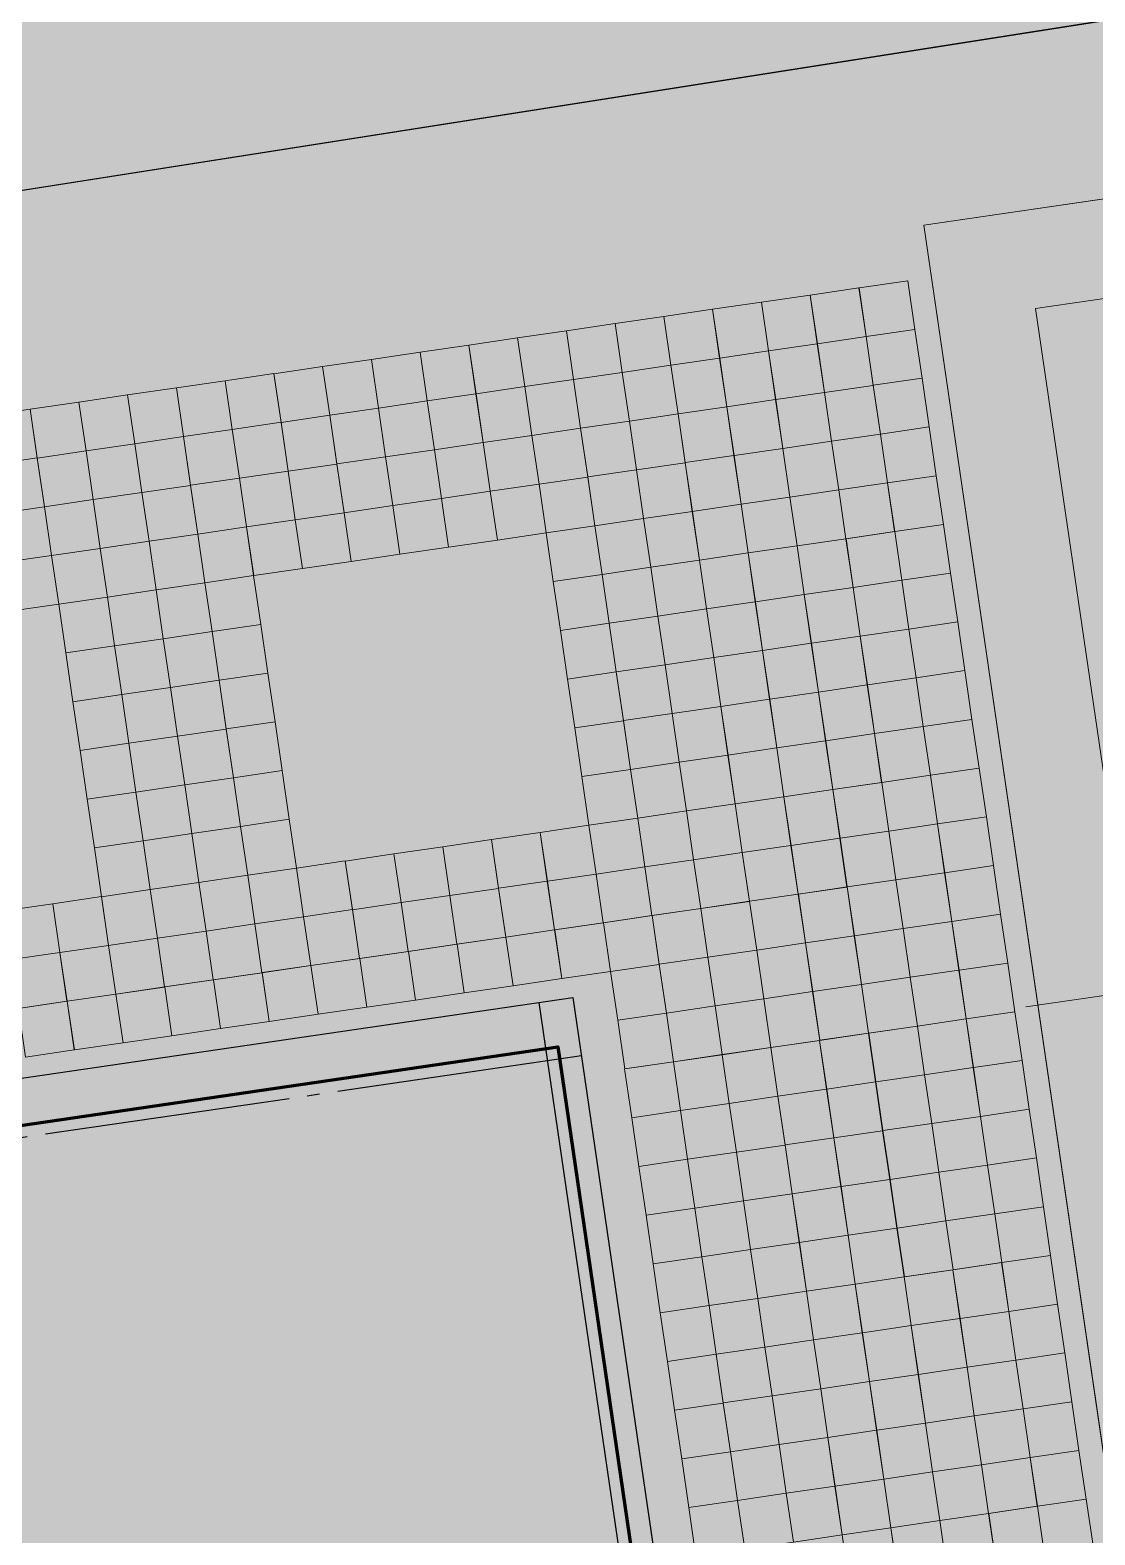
# Model space of a CAD drawing. Header units: metres. Extents: x 2 to 659295185, y -28 to 1124222152.
# Drawn here: x 658578.41 to 658600.03, y 1124584.36 to 1124614.91 of the extents above; entities that cross this region are included whole.
import ezdxf

# ---------------------------------------------------------------- set-up
doc = ezdxf.new("R2010")
doc.units = ezdxf.units.M
doc.header["$MEASUREMENT"] = 0
doc.linetypes.add('CENTER2', pattern=[1.125, 0.75, -0.125, 0.125, -0.125])
doc.linetypes.add('GOST2.303 5', pattern=[24, 20, -1.5, 1, -1.5])
for name, color, linetype, lineweight in [('Canchas', 7, 'CONTINUOUS', 9), ('Cerc', 1, 'FENCELINE2', 15), ('ESCUELA', 7, 'CONTINUOUS', 15), ('ZONIFICACION', 7, 'CONTINUOUS', 30)]:
    doc.layers.add(name, color=color, linetype=linetype, lineweight=lineweight)
doc.layers.add('parcela escuela', color=7, linetype='CONTINUOUS', lineweight=9, true_color=0xfffbf0)
doc.layers.add('texto', color=255, linetype='CONTINUOUS')
doc.linetypes.add('FENCELINE2', pattern='A,0.25,-0.1,[132,ltypeshp.shx,S=0.1,R=0,X=-0.1,Y=0],-0.1,1', length=1.45)

# ---------------------------------------------------------------- blocks, each defined once
blk = doc.blocks.new('Escuela')
at = {"layer": 'ESCUELA', "linetype": 'Continuous', "lineweight": 0}
blk.add_hatch(color=252, dxfattribs=at).paths.add_polyline_path([(259679, 202065), (259679, 211065), (256079, 211065), (256079, 213365), (219579, 213366), (219578, 191506), (230758, 191506), (230759, 194866), (256079, 194865), (256079, 202065)])
at = {"layer": 'ESCUELA', "color": 1, "lineweight": 25}
blk.add_line((219829, 214316), (219828, 189033), dxfattribs=at)
at = {"layer": 'ESCUELA', "color": 5, "lineweight": 30, "ltscale": 100}
blk.add_lwpolyline([(256529, 211515), (256529, 214315), (219129, 214316), (219128, 191506), (230758, 191506), (230759, 193916), (256529, 193915), (256529, 201615), (260129, 201615), (260129, 211515), (256529, 211515)], close=True, dxfattribs=at)
at = {"layer": 'ESCUELA', "color": 7, "lineweight": 70, "ltscale": 0.033333}
blk.add_lwpolyline([(259679, 202065), (259679, 211065), (256079, 211065), (256079, 213365), (219579, 213366), (219578, 191506), (230758, 191506), (230759, 194866), (256079, 194865), (256079, 202065), (259679, 202065)], close=True, dxfattribs=at)
at = {"layer": 'ESCUELA', "color": 1, "linetype": 'GOST2.303 5', "lineweight": 25, "ltscale": 250}
blk.add_lwpolyline([(219129, 213116), (256529, 213115), (259429, 213115), (262533, 213115)], dxfattribs=at)
blk = doc.blocks.new('cancha 3')
at = {"layer": 'Canchas', "ltscale": 100, "true_color": 0x7bd1b5}
h = blk.add_hatch(color=123, dxfattribs=at)
h.paths.add_polyline_path([(656547.463, 1124241.66), (656579.463, 1124241.66), (656579.463, 1124222.66), (656547.463, 1124222.66)])
h.paths.add_polyline_path([(656549.463, 1124239.66), (656577.463, 1124239.66), (656577.463, 1124235.16), (656571.663, 1124233.96), (656571.663, 1124230.36), (656577.463, 1124229.16), (656577.463, 1124224.66), (656549.463, 1124224.66), (656549.463, 1124229.16), (656555.263, 1124230.36), (656555.263, 1124233.96), (656549.463, 1124235.16)], flags=16)
at = {"layer": 'Canchas', "lineweight": 100, "ltscale": 100, "true_color": 0xe79898}
h = blk.add_hatch(color=21, dxfattribs=at)
edge = h.paths.add_edge_path(flags=16)
edge.add_arc((656563.463, 1124232.16), 1.8, 0, 360)
edge = h.paths.add_edge_path()
edge.add_line((656549.463, 1124239.66), (656577.463, 1124239.66))
edge.add_line((656577.463, 1124239.66), (656577.463, 1124238.41))
edge.add_line((656577.463, 1124238.41), (656575.888, 1124238.41))
edge.add_arc((656575.888, 1124232.16), 6.25, 90, 270)
edge.add_line((656575.888, 1124225.91), (656577.463, 1124225.91))
edge.add_line((656577.463, 1124225.91), (656577.463, 1124224.66))
edge.add_line((656577.463, 1124224.66), (656549.463, 1124224.66))
edge.add_line((656549.463, 1124224.66), (656549.463, 1124225.91))
edge.add_line((656549.463, 1124225.91), (656551.038, 1124225.91))
edge.add_arc((656551.038, 1124232.16), 6.25, 270, 450)
edge.add_line((656551.038, 1124238.41), (656549.463, 1124238.41))
edge.add_line((656549.463, 1124238.41), (656549.463, 1124239.66))
at = {"layer": 'Canchas', "linetype": 'CENTER2', "ltscale": 5}
blk.add_line((656563.463, 1124241.985), (656563.463, 1124222.41), dxfattribs=at)
at = {"layer": 'Canchas', "linetype": 'Continuous', "ltscale": 0.15}
for p, q in [((656547.463, 1124222.66), (656547.463, 1124241.66)), ((656579.463, 1124222.66), (656547.463, 1124222.66))]:
    blk.add_line(p, q, dxfattribs=at)
at = {"layer": 'Canchas', "color": 7, "ltscale": 100, "true_color": 0xffffff}
for p, q in [((656547.463, 1124222.66), (656547.463, 1124241.66)), ((656549.463, 1124224.66), (656549.463, 1124239.66)), ((656577.463, 1124224.66), (656549.463, 1124224.66)), ((656579.463, 1124222.66), (656547.463, 1124222.66))]:
    blk.add_line(p, q, dxfattribs=at)
at = {"layer": 'Canchas', "linetype": 'Continuous', "ltscale": 0.25}
for p, q in [((656549.463, 1124224.66), (656549.463, 1124239.66)), ((656577.463, 1124224.66), (656549.463, 1124224.66))]:
    blk.add_line(p, q, dxfattribs=at)
at = {"layer": 'Canchas'}
blk.add_lwpolyline([(656547.463, 1124241.66), (656547.463, 1124222.66), (656579.463, 1124222.66), (656579.463, 1124241.66), (656547.463, 1124241.66)], dxfattribs=at)

msp = doc.modelspace()

# ---------------------------------------------------------------- hatches: boundary and pattern name
at = {"layer": 'parcela escuela', "true_color": 0xffebd6}
msp.add_hatch(color=7, dxfattribs=at).paths.add_polyline_path([(658539.532, 1124605.9565), (658546.1885, 1124560.4282), (658549.3183, 1124552.8171), (658584.7438, 1124557.9966), (658585.9011, 1124550.0807), (658620.5431, 1124555.1456), (658629.213, 1124619.634), (658602.006, 1124615.3783), (658574.7976, 1124611.1123)])
at = {"layer": 'ZONIFICACION', "linetype": 'Continuous', "lineweight": 30, "ltscale": 0.2, "true_color": 0xe0e0a3}
msp.add_hatch(color=41, dxfattribs=at).paths.add_polyline_path([(658581.0643, 1124645.6853), (658581.0643, 1124645.6853), (658595.3278, 1124661.6579), (658627.2322, 1124666.125), (658631.1695, 1124634.1631), (658629.2144, 1124619.6443), (658574.7976, 1124611.1122), (658571.3357, 1124634.7909)])

# ---------------------------------------------------------------- linework, layer by layer
at = {"layer": 'Cerc', "elevation": 433.2399, "flags": 128}
msp.add_lwpolyline([(658581.0643, 1124645.6853), (658581.0643, 1124645.6853), (658595.3278, 1124661.6579), (658627.2322, 1124666.125), (658631.1695, 1124634.1631), (658629.2144, 1124619.6443), (658574.7976, 1124611.1122), (658571.3357, 1124634.7909), (658581.0643, 1124645.6853)], dxfattribs=at)
at = {"layer": 'ESCUELA', "color": 1, "linetype": 'FENCELINE2', "lineweight": 30, "ltscale": 1.8, "elevation": 433.2399}
msp.add_lwpolyline([(658539.532, 1124605.9565), (658546.1885, 1124560.4282), (658549.3183, 1124552.8171), (658584.7438, 1124557.9966), (658585.9011, 1124550.0807), (658620.5431, 1124555.1456), (658629.213, 1124619.634), (658602.006, 1124615.3783), (658574.7976, 1124611.1123), (658539.532, 1124605.9565)], dxfattribs=at)
at = {"layer": 'ESCUELA', "color": 248, "linetype": 'Continuous', "ltscale": 0.4, "elevation": 433.2399, "flags": 128}
for points in [[(658596.2302, 1124609.8204), (658596.3751, 1124608.831), (658595.3856, 1124608.6861), (658595.2408, 1124609.6756)], [(658594.2476, 1124609.5302), (658594.3925, 1124608.5407), (658593.403, 1124608.3959), (658593.2582, 1124609.3853)], [(658595.2389, 1124609.6753), (658595.3838, 1124608.6858), (658594.3943, 1124608.541), (658594.2495, 1124609.5305)], [(658592.2651, 1124609.2399), (658592.4099, 1124608.2505), (658591.4205, 1124608.1056), (658591.2756, 1124609.0951)], [(658593.2564, 1124609.3851), (658593.4012, 1124608.3956), (658592.4118, 1124608.2508), (658592.2669, 1124609.2402)], [(658590.2863, 1124608.9495), (658590.4311, 1124607.9601), (658589.4417, 1124607.8152), (658589.2968, 1124608.8047)], [(658591.2757, 1124609.0944), (658591.4206, 1124608.1049), (658590.4311, 1124607.9601), (658590.2863, 1124608.9495)], [(658588.3075, 1124608.6591), (658588.4523, 1124607.6696), (658587.4629, 1124607.5248), (658587.318, 1124608.5142)], [(658589.2969, 1124608.8039), (658589.4418, 1124607.8145), (658588.4523, 1124607.6696), (658588.3075, 1124608.6591)], [(658595.3838, 1124608.6858), (658595.5286, 1124607.6964), (658594.5392, 1124607.5515), (658594.3943, 1124608.541)], [(658596.3751, 1124608.831), (658596.5199, 1124607.8415), (658595.5305, 1124607.6967), (658595.3856, 1124608.6861)], [(658586.3268, 1124608.3684), (658586.4717, 1124607.3789), (658585.4822, 1124607.2341), (658585.3374, 1124608.2235)], [(658587.3162, 1124608.514), (658587.461, 1124607.5245), (658586.4716, 1124607.3796), (658586.3267, 1124608.3691)], [(658593.4012, 1124608.3956), (658593.5461, 1124607.4062), (658592.5566, 1124607.2613), (658592.4118, 1124608.2508)], [(658594.3925, 1124608.5407), (658594.5373, 1124607.5513), (658593.5479, 1124607.4064), (658593.403, 1124608.3959)], [(658584.348, 1124608.0779), (658584.4929, 1124607.0885), (658583.5034, 1124606.9436), (658583.3586, 1124607.9331)], [(658585.3374, 1124608.2235), (658585.4822, 1124607.2341), (658584.4928, 1124607.0892), (658584.3479, 1124608.0787)], [(658591.4206, 1124608.1049), (658591.5654, 1124607.1155), (658590.576, 1124606.9706), (658590.4311, 1124607.9601)], [(658592.4099, 1124608.2505), (658592.5548, 1124607.261), (658591.5653, 1124607.1162), (658591.4205, 1124608.1056)], [(658582.3669, 1124607.7909), (658582.5117, 1124606.8014), (658581.5223, 1124606.6566), (658581.3774, 1124607.646)], [(658583.3582, 1124607.936), (658583.503, 1124606.9466), (658582.5136, 1124606.8017), (658582.3687, 1124607.7912)], [(658588.4523, 1124607.6696), (658588.5972, 1124606.6802), (658587.6077, 1124606.5353), (658587.4629, 1124607.5248)], [(658589.4418, 1124607.8145), (658589.5866, 1124606.825), (658588.5972, 1124606.6802), (658588.4523, 1124607.6696)], [(658590.4311, 1124607.9601), (658590.576, 1124606.9706), (658589.5865, 1124606.8258), (658589.4417, 1124607.8152)], [(658595.5286, 1124607.6964), (658595.6735, 1124606.7069), (658594.684, 1124606.5621), (658594.5392, 1124607.5515)], [(658596.5199, 1124607.8415), (658596.6648, 1124606.8521), (658595.6753, 1124606.7072), (658595.5305, 1124607.6967)], [(658579.3987, 1124607.3549), (658579.5436, 1124606.3654), (658578.5541, 1124606.2206), (658578.4093, 1124607.21)], [(658580.3881, 1124607.5005), (658580.5329, 1124606.511), (658579.5435, 1124606.3662), (658579.3986, 1124607.3556)], [(658581.3775, 1124607.6453), (658581.5224, 1124606.6559), (658580.5329, 1124606.511), (658580.3881, 1124607.5005)], [(658586.4717, 1124607.3789), (658586.6165, 1124606.3895), (658585.6271, 1124606.2446), (658585.4822, 1124607.2341)], [(658587.461, 1124607.5245), (658587.6059, 1124606.535), (658586.6164, 1124606.3902), (658586.4716, 1124607.3796)], [(658593.5461, 1124607.4062), (658593.6909, 1124606.4167), (658592.7015, 1124606.2719), (658592.5566, 1124607.2613)], [(658594.5373, 1124607.5513), (658594.6822, 1124606.5618), (658593.6927, 1124606.417), (658593.5479, 1124607.4064)], [(658578.4091, 1124607.2115), (658578.5539, 1124606.222), (658577.5645, 1124606.0772), (658577.4196, 1124607.0666)], [(658584.4929, 1124607.0885), (658584.6377, 1124606.099), (658583.6483, 1124605.9542), (658583.5034, 1124606.9436)], [(658585.4822, 1124607.2341), (658585.6271, 1124606.2446), (658584.6376, 1124606.0998), (658584.4928, 1124607.0892)], [(658591.5654, 1124607.1155), (658591.7103, 1124606.126), (658590.7208, 1124605.9811), (658590.576, 1124606.9706)], [(658592.5548, 1124607.261), (658592.6996, 1124606.2716), (658591.7102, 1124606.1267), (658591.5653, 1124607.1162)], [(658582.5117, 1124606.8014), (658582.6566, 1124605.812), (658581.6671, 1124605.6671), (658581.5223, 1124606.6566)], [(658583.503, 1124606.9466), (658583.6479, 1124605.9571), (658582.6584, 1124605.8123), (658582.5136, 1124606.8017)], [(658589.5866, 1124606.825), (658589.7315, 1124605.8356), (658588.742, 1124605.6907), (658588.5972, 1124606.6802)], [(658590.576, 1124606.9706), (658590.7208, 1124605.9811), (658589.7314, 1124605.8363), (658589.5865, 1124606.8258)], [(658596.6648, 1124606.8521), (658596.8096, 1124605.8626), (658595.8202, 1124605.7178), (658595.6753, 1124606.7072)], [(658580.5329, 1124606.511), (658580.6778, 1124605.5216), (658579.6883, 1124605.3767), (658579.5435, 1124606.3662)], [(658581.5224, 1124606.6559), (658581.6672, 1124605.6664), (658580.6778, 1124605.5216), (658580.5329, 1124606.511)], [(658587.6059, 1124606.535), (658587.7507, 1124605.5456), (658586.7613, 1124605.4007), (658586.6164, 1124606.3902)], [(658588.5972, 1124606.6802), (658588.742, 1124605.6907), (658587.7526, 1124605.5459), (658587.6077, 1124606.5353)], [(658594.6822, 1124606.5618), (658594.827, 1124605.5724), (658593.8376, 1124605.4275), (658593.6927, 1124606.417)], [(658595.6735, 1124606.7069), (658595.8183, 1124605.7175), (658594.8289, 1124605.5726), (658594.684, 1124606.5621)], [(658578.5539, 1124606.222), (658578.6988, 1124605.2326), (658577.7093, 1124605.0877), (658577.5645, 1124606.0772)], [(658579.5436, 1124606.3654), (658579.6884, 1124605.376), (658578.699, 1124605.2311), (658578.5541, 1124606.2206)], [(658585.6271, 1124606.2446), (658585.7719, 1124605.2552), (658584.7825, 1124605.1103), (658584.6376, 1124606.0998)], [(658586.6165, 1124606.3895), (658586.7614, 1124605.4), (658585.7719, 1124605.2552), (658585.6271, 1124606.2446)], [(658592.6996, 1124606.2716), (658592.8445, 1124605.2821), (658591.855, 1124605.1373), (658591.7102, 1124606.1267)], [(658593.6909, 1124606.4167), (658593.8358, 1124605.4272), (658592.8463, 1124605.2824), (658592.7015, 1124606.2719)], [(658583.6479, 1124605.9571), (658583.7927, 1124604.9677), (658582.8033, 1124604.8228), (658582.6584, 1124605.8123)], [(658584.6377, 1124606.099), (658584.7826, 1124605.1096), (658583.7931, 1124604.9647), (658583.6483, 1124605.9542)], [(658589.7315, 1124605.8356), (658589.8763, 1124604.8461), (658588.8869, 1124604.7013), (658588.742, 1124605.6907)], [(658590.7208, 1124605.9811), (658590.8657, 1124604.9917), (658589.8762, 1124604.8468), (658589.7314, 1124605.8363)], [(658591.7103, 1124606.126), (658591.8551, 1124605.1365), (658590.8657, 1124604.9917), (658590.7208, 1124605.9811)], [(658596.8096, 1124605.8626), (658596.9545, 1124604.8732), (658595.965, 1124604.7283), (658595.8202, 1124605.7178)], [(658580.6778, 1124605.5216), (658580.8226, 1124604.5321), (658579.8332, 1124604.3872), (658579.6883, 1124605.3767)], [(658581.6672, 1124605.6664), (658581.8121, 1124604.6769), (658580.8226, 1124604.5321), (658580.6778, 1124605.5216)], [(658582.6566, 1124605.812), (658582.8014, 1124604.8225), (658581.812, 1124604.6777), (658581.6671, 1124605.6671)], [(658587.7507, 1124605.5456), (658587.8956, 1124604.5561), (658586.9061, 1124604.4113), (658586.7613, 1124605.4007)], [(658588.742, 1124605.6907), (658588.8869, 1124604.7013), (658587.8974, 1124604.5564), (658587.7526, 1124605.5459)], [(658594.827, 1124605.5724), (658594.9719, 1124604.5829), (658593.9824, 1124604.4381), (658593.8376, 1124605.4275)], [(658595.8183, 1124605.7175), (658595.9632, 1124604.728), (658594.9737, 1124604.5832), (658594.8289, 1124605.5726)], [(658578.6988, 1124605.2326), (658578.8436, 1124604.2431), (658577.8542, 1124604.0983), (658577.7093, 1124605.0877)], [(658579.6884, 1124605.376), (658579.8333, 1124604.3865), (658578.8438, 1124604.2417), (658578.699, 1124605.2311)], [(658585.7719, 1124605.2552), (658585.9168, 1124604.2657), (658584.9273, 1124604.1209), (658584.7825, 1124605.1103)], [(658586.7614, 1124605.4), (658586.9062, 1124604.4106), (658585.9168, 1124604.2657), (658585.7719, 1124605.2552)], [(658592.8445, 1124605.2821), (658592.9893, 1124604.2927), (658591.9999, 1124604.1478), (658591.855, 1124605.1373)], [(658593.8358, 1124605.4272), (658593.9806, 1124604.4378), (658592.9912, 1124604.2929), (658592.8463, 1124605.2824)], [(658583.7927, 1124604.9677), (658583.9376, 1124603.9782), (658582.9481, 1124603.8333), (658582.8033, 1124604.8228)], [(658584.7826, 1124605.1096), (658584.9274, 1124604.1201), (658583.938, 1124603.9753), (658583.7931, 1124604.9647)], [(658590.8657, 1124604.9917), (658591.0105, 1124604.0022), (658590.0211, 1124603.8574), (658589.8762, 1124604.8468)], [(658591.8551, 1124605.1365), (658592, 1124604.1471), (658591.0105, 1124604.0022), (658590.8657, 1124604.9917)], [(658581.8121, 1124604.6769), (658581.9569, 1124603.6875), (658580.9675, 1124603.5426), (658580.8226, 1124604.5321)], [(658582.8014, 1124604.8225), (658582.9463, 1124603.8331), (658581.9568, 1124603.6882), (658581.812, 1124604.6777)], [(658589.8763, 1124604.8461), (658590.0212, 1124603.8567), (658589.0317, 1124603.7118), (658588.8869, 1124604.7013)], [(658595.965, 1124604.7283), (658596.1099, 1124603.7389), (658595.1204, 1124603.594), (658594.9756, 1124604.5835)], [(658596.9545, 1124604.8732), (658597.0993, 1124603.8837), (658596.1099, 1124603.7389), (658595.965, 1124604.7283)], [(658579.8333, 1124604.3865), (658579.9781, 1124603.3971), (658578.9887, 1124603.2522), (658578.8438, 1124604.2417)], [(658580.8226, 1124604.5321), (658580.9675, 1124603.5426), (658579.978, 1124603.3978), (658579.8332, 1124604.3872)], [(658593.9806, 1124604.4378), (658594.1255, 1124603.4483), (658593.136, 1124603.3035), (658592.9912, 1124604.2929)], [(658594.9737, 1124604.5832), (658595.1186, 1124603.5937), (658594.1291, 1124603.4489), (658593.9843, 1124604.4383)], [(658578.8436, 1124604.2431), (658578.9885, 1124603.2537), (658577.999, 1124603.1088), (658577.8542, 1124604.0983)], [(658591.0105, 1124604.0022), (658591.1554, 1124603.0128), (658590.1659, 1124602.8679), (658590.0211, 1124603.8574)], [(658592, 1124604.1471), (658592.1448, 1124603.1576), (658591.1554, 1124603.0128), (658591.0105, 1124604.0022)], [(658592.9893, 1124604.2927), (658593.1342, 1124603.3032), (658592.1447, 1124603.1584), (658591.9999, 1124604.1478)], [(658581.9569, 1124603.6875), (658582.1018, 1124602.698), (658581.1123, 1124602.5532), (658580.9675, 1124603.5426)], [(658582.9463, 1124603.8331), (658583.0911, 1124602.8436), (658582.1017, 1124602.6988), (658581.9568, 1124603.6882)], [(658590.0212, 1124603.8567), (658590.166, 1124602.8672), (658589.1766, 1124602.7224), (658589.0317, 1124603.7118)], [(658596.1099, 1124603.7389), (658596.2547, 1124602.7494), (658595.2653, 1124602.6045), (658595.1204, 1124603.594)], [(658597.0993, 1124603.8837), (658597.2442, 1124602.8942), (658596.2547, 1124602.7494), (658596.1099, 1124603.7389)], [(658579.9781, 1124603.3971), (658580.123, 1124602.4076), (658579.1335, 1124602.2628), (658578.9887, 1124603.2522)], [(658580.9675, 1124603.5426), (658581.1123, 1124602.5532), (658580.1229, 1124602.4083), (658579.978, 1124603.3978)], [(658594.1255, 1124603.4483), (658594.2703, 1124602.4589), (658593.2809, 1124602.314), (658593.136, 1124603.3035)], [(658595.1186, 1124603.5937), (658595.2634, 1124602.6043), (658594.274, 1124602.4594), (658594.1291, 1124603.4489)], [(658592.1448, 1124603.1576), (658592.2897, 1124602.1682), (658591.3002, 1124602.0233), (658591.1554, 1124603.0128)], [(658593.1342, 1124603.3032), (658593.279, 1124602.3138), (658592.2896, 1124602.1689), (658592.1447, 1124603.1584)], [(658583.0911, 1124602.8436), (658583.236, 1124601.8542), (658582.2465, 1124601.7093), (658582.1017, 1124602.6988)], [(658590.166, 1124602.8672), (658590.3109, 1124601.8778), (658589.3214, 1124601.7329), (658589.1766, 1124602.7224)], [(658591.1554, 1124603.0128), (658591.3002, 1124602.0233), (658590.3108, 1124601.8785), (658590.1659, 1124602.8679)], [(658597.2442, 1124602.8942), (658597.389, 1124601.9048), (658596.3996, 1124601.7599), (658596.2547, 1124602.7494)], [(658581.1123, 1124602.5532), (658581.2572, 1124601.5637), (658580.2677, 1124601.4189), (658580.1229, 1124602.4083)], [(658582.1018, 1124602.698), (658582.2466, 1124601.7086), (658581.2572, 1124601.5637), (658581.1123, 1124602.5532)], [(658595.2634, 1124602.6043), (658595.4083, 1124601.6148), (658594.4188, 1124601.47), (658594.274, 1124602.4594)], [(658596.2547, 1124602.7494), (658596.3996, 1124601.7599), (658595.4101, 1124601.6151), (658595.2653, 1124602.6045)], [(658580.123, 1124602.4076), (658580.2678, 1124601.4182), (658579.2784, 1124601.2733), (658579.1335, 1124602.2628)], [(658592.2897, 1124602.1682), (658592.4345, 1124601.1787), (658591.4451, 1124601.0339), (658591.3002, 1124602.0233)], [(658593.279, 1124602.3138), (658593.4239, 1124601.3243), (658592.4344, 1124601.1795), (658592.2896, 1124602.1689)], [(658594.2703, 1124602.4589), (658594.4152, 1124601.4694), (658593.4257, 1124601.3246), (658593.2809, 1124602.314)], [(658583.236, 1124601.8542), (658583.3808, 1124600.8647), (658582.3914, 1124600.7199), (658582.2465, 1124601.7093)], [(658590.3109, 1124601.8778), (658590.4557, 1124600.8883), (658589.4663, 1124600.7434), (658589.3214, 1124601.7329)], [(658591.3002, 1124602.0233), (658591.4451, 1124601.0339), (658590.4556, 1124600.889), (658590.3108, 1124601.8785)], [(658597.389, 1124601.9048), (658597.5339, 1124600.9153), (658596.5444, 1124600.7705), (658596.3996, 1124601.7599)], [(658581.2572, 1124601.5637), (658581.402, 1124600.5743), (658580.4126, 1124600.4294), (658580.2677, 1124601.4189)], [(658582.2466, 1124601.7086), (658582.3915, 1124600.7191), (658581.402, 1124600.5743), (658581.2572, 1124601.5637)], [(658595.4083, 1124601.6148), (658595.5531, 1124600.6254), (658594.5637, 1124600.4805), (658594.4188, 1124601.47)], [(658596.3996, 1124601.7599), (658596.5444, 1124600.7705), (658595.555, 1124600.6256), (658595.4101, 1124601.6151)], [(658580.2678, 1124601.4182), (658580.4127, 1124600.4287), (658579.4232, 1124600.2838), (658579.2784, 1124601.2733)], [(658593.4239, 1124601.3243), (658593.5687, 1124600.3349), (658592.5793, 1124600.19), (658592.4344, 1124601.1795)], [(658594.4152, 1124601.4694), (658594.56, 1124600.48), (658593.5706, 1124600.3351), (658593.4257, 1124601.3246)], [(658591.4451, 1124601.0339), (658591.5899, 1124600.0444), (658590.6005, 1124599.8996), (658590.4556, 1124600.889)], [(658592.4345, 1124601.1787), (658592.5794, 1124600.1893), (658591.5899, 1124600.0444), (658591.4451, 1124601.0339)], [(658582.3915, 1124600.7191), (658582.5363, 1124599.7297), (658581.5469, 1124599.5848), (658581.402, 1124600.5743)], [(658583.3808, 1124600.8647), (658583.5257, 1124599.8753), (658582.5362, 1124599.7304), (658582.3914, 1124600.7199)], [(658590.4557, 1124600.8883), (658590.6006, 1124599.8988), (658589.6111, 1124599.754), (658589.4663, 1124600.7434)], [(658596.5444, 1124600.7705), (658596.6893, 1124599.781), (658595.6998, 1124599.6362), (658595.555, 1124600.6256)], [(658597.5339, 1124600.9153), (658597.6787, 1124599.9259), (658596.6893, 1124599.781), (658596.5444, 1124600.7705)], [(658580.4127, 1124600.4287), (658580.5575, 1124599.4392), (658579.5681, 1124599.2944), (658579.4232, 1124600.2838)], [(658581.402, 1124600.5743), (658581.5469, 1124599.5848), (658580.5574, 1124599.44), (658580.4126, 1124600.4294)], [(658593.5687, 1124600.3349), (658593.7136, 1124599.3454), (658592.7241, 1124599.2006), (658592.5793, 1124600.19)], [(658594.56, 1124600.48), (658594.7049, 1124599.4905), (658593.7154, 1124599.3457), (658593.5706, 1124600.3351)], [(658595.5531, 1124600.6254), (658595.698, 1124599.6359), (658594.7085, 1124599.4911), (658594.5637, 1124600.4805)], [(658591.5899, 1124600.0444), (658591.7348, 1124599.055), (658590.7453, 1124598.9101), (658590.6005, 1124599.8996)], [(658592.5794, 1124600.1893), (658592.7242, 1124599.1998), (658591.7348, 1124599.055), (658591.5899, 1124600.0444)], [(658582.5363, 1124599.7297), (658582.6812, 1124598.7402), (658581.6917, 1124598.5954), (658581.5469, 1124599.5848)], [(658583.5257, 1124599.8753), (658583.6705, 1124598.8858), (658582.6811, 1124598.741), (658582.5362, 1124599.7304)], [(658590.6006, 1124599.8988), (658590.7454, 1124598.9094), (658589.756, 1124598.7645), (658589.6111, 1124599.754)], [(658596.6893, 1124599.781), (658596.8341, 1124598.7916), (658595.8447, 1124598.6467), (658595.6998, 1124599.6362)], [(658597.6806, 1124599.9262), (658597.8254, 1124598.9367), (658596.836, 1124598.7919), (658596.6911, 1124599.7813)], [(658580.5575, 1124599.4392), (658580.7024, 1124598.4498), (658579.7129, 1124598.3049), (658579.5681, 1124599.2944)], [(658581.5469, 1124599.5848), (658581.6917, 1124598.5954), (658580.7023, 1124598.4505), (658580.5574, 1124599.44)], [(658594.7049, 1124599.4905), (658594.8497, 1124598.5011), (658593.8603, 1124598.3562), (658593.7154, 1124599.3457)], [(658595.6998, 1124599.6362), (658595.8447, 1124598.6467), (658594.8552, 1124598.5019), (658594.7104, 1124599.4913)], [(658592.7242, 1124599.1998), (658592.8691, 1124598.2104), (658591.8796, 1124598.0655), (658591.7348, 1124599.055)], [(658593.7136, 1124599.3454), (658593.8584, 1124598.356), (658592.869, 1124598.2111), (658592.7241, 1124599.2006)], [(658583.6705, 1124598.8858), (658583.8154, 1124597.8964), (658582.8259, 1124597.7515), (658582.6811, 1124598.741)], [(658590.7454, 1124598.9094), (658590.8903, 1124597.9199), (658589.9008, 1124597.7751), (658589.756, 1124598.7645)], [(658591.7348, 1124599.055), (658591.8796, 1124598.0655), (658590.8902, 1124597.9207), (658590.7453, 1124598.9101)], [(658597.8254, 1124598.9367), (658597.9703, 1124597.9472), (658596.9808, 1124597.8024), (658596.836, 1124598.7919)], [(658581.6917, 1124598.5954), (658581.8366, 1124597.6059), (658580.8471, 1124597.4611), (658580.7023, 1124598.4505)], [(658582.6812, 1124598.7402), (658582.826, 1124597.7508), (658581.8366, 1124597.6059), (658581.6917, 1124598.5954)], [(658588.7647, 1124598.6194), (658588.9096, 1124597.63), (658587.9201, 1124597.4851), (658587.7753, 1124598.4746)], [(658589.756, 1124598.7645), (658589.9008, 1124597.7751), (658588.9114, 1124597.6302), (658588.7665, 1124598.6197)], [(658594.8497, 1124598.5011), (658594.9946, 1124597.5116), (658594.0051, 1124597.3668), (658593.8603, 1124598.3562)], [(658595.8447, 1124598.6467), (658595.9895, 1124597.6573), (658595.0001, 1124597.5124), (658594.8552, 1124598.5019)], [(658596.8341, 1124598.7916), (658596.979, 1124597.8021), (658595.9895, 1124597.6573), (658595.8447, 1124598.6467)], [(658580.7024, 1124598.4498), (658580.8472, 1124597.4603), (658579.8578, 1124597.3155), (658579.7129, 1124598.3049)], [(658586.7859, 1124598.329), (658586.9308, 1124597.3395), (658585.9413, 1124597.1947), (658585.7965, 1124598.1841)], [(658587.7754, 1124598.4738), (658587.9202, 1124597.4844), (658586.9308, 1124597.3395), (658586.7859, 1124598.329)], [(658592.8691, 1124598.2104), (658593.0139, 1124597.2209), (658592.0245, 1124597.0761), (658591.8796, 1124598.0655)], [(658593.8584, 1124598.356), (658594.0033, 1124597.3665), (658593.0138, 1124597.2217), (658592.869, 1124598.2111)], [(658583.8154, 1124597.8964), (658583.9602, 1124596.9069), (658582.9708, 1124596.7621), (658582.8259, 1124597.7515)], [(658584.8067, 1124598.0415), (658584.9515, 1124597.052), (658583.9621, 1124596.9072), (658583.8172, 1124597.8966)], [(658585.7966, 1124598.1834), (658585.9414, 1124597.1939), (658584.952, 1124597.0491), (658584.8071, 1124598.0385)], [(658590.8903, 1124597.9199), (658591.0351, 1124596.9305), (658590.0457, 1124596.7856), (658589.9008, 1124597.7751)], [(658591.8796, 1124598.0655), (658592.0245, 1124597.0761), (658591.035, 1124596.9312), (658590.8902, 1124597.9207)], [(658597.9703, 1124597.9472), (658598.1151, 1124596.9578), (658597.1257, 1124596.8129), (658596.9808, 1124597.8024)], [(658581.8366, 1124597.6059), (658581.9814, 1124596.6165), (658580.992, 1124596.4716), (658580.8471, 1124597.4611)], [(658582.826, 1124597.7508), (658582.9709, 1124596.7613), (658581.9814, 1124596.6165), (658581.8366, 1124597.6059)], [(658588.9096, 1124597.63), (658589.0544, 1124596.6405), (658588.065, 1124596.4957), (658587.9201, 1124597.4851)], [(658589.9008, 1124597.7751), (658590.0457, 1124596.7856), (658589.0562, 1124596.6408), (658588.9114, 1124597.6302)], [(658595.9895, 1124597.6573), (658596.1344, 1124596.6678), (658595.1449, 1124596.523), (658595.0001, 1124597.5124)], [(658596.979, 1124597.8021), (658597.1238, 1124596.8127), (658596.1344, 1124596.6678), (658595.9895, 1124597.6573)], [(658579.8576, 1124597.317), (658580.0024, 1124596.3275), (658579.013, 1124596.1826), (658578.8681, 1124597.1721)], [(658580.8472, 1124597.4603), (658580.9921, 1124596.4709), (658580.0026, 1124596.326), (658579.8578, 1124597.3155)], [(658586.9308, 1124597.3395), (658587.0756, 1124596.3501), (658586.0862, 1124596.2052), (658585.9413, 1124597.1947)], [(658587.9202, 1124597.4844), (658588.0651, 1124596.4949), (658587.0756, 1124596.3501), (658586.9308, 1124597.3395)], [(658594.0071, 1124597.3671), (658594.152, 1124596.3776), (658593.1625, 1124596.2328), (658593.0177, 1124597.2222)], [(658594.9984, 1124597.5122), (658595.1433, 1124596.5227), (658594.1538, 1124596.3779), (658594.009, 1124597.3673)], [(658578.8663, 1124597.1718), (658579.0111, 1124596.1824), (658578.0217, 1124596.0375), (658577.8768, 1124597.027)], [(658584.9515, 1124597.052), (658585.0964, 1124596.0626), (658584.1069, 1124595.9177), (658583.9621, 1124596.9072)], [(658585.9414, 1124597.1939), (658586.0863, 1124596.2045), (658585.0968, 1124596.0596), (658584.952, 1124597.0491)], [(658592.0283, 1124597.0766), (658592.1732, 1124596.0872), (658591.1837, 1124595.9423), (658591.0389, 1124596.9318)], [(658593.0178, 1124597.2215), (658593.1626, 1124596.232), (658592.1732, 1124596.0872), (658592.0283, 1124597.0766)], [(658582.9709, 1124596.7613), (658583.1157, 1124595.7719), (658582.1263, 1124595.627), (658581.9814, 1124596.6165)], [(658583.9602, 1124596.9069), (658584.1051, 1124595.9175), (658583.1156, 1124595.7726), (658582.9708, 1124596.7621)], [(658590.0495, 1124596.7862), (658590.1944, 1124595.7967), (658589.2049, 1124595.6519), (658589.0601, 1124596.6413)], [(658591.039, 1124596.931), (658591.1838, 1124595.9416), (658590.1944, 1124595.7967), (658590.0495, 1124596.7862)], [(658596.1344, 1124596.6678), (658596.2792, 1124595.6784), (658595.2898, 1124595.5335), (658595.1449, 1124596.523)], [(658597.1238, 1124596.8127), (658597.2687, 1124595.8232), (658596.2792, 1124595.6784), (658596.1344, 1124596.6678)], [(658598.1151, 1124596.9578), (658598.26, 1124595.9683), (658597.2705, 1124595.8235), (658597.1257, 1124596.8129)], [(658580.9921, 1124596.4709), (658581.137, 1124595.4814), (658580.1475, 1124595.3366), (658580.0026, 1124596.326)], [(658581.9814, 1124596.6165), (658582.1263, 1124595.627), (658581.1368, 1124595.4822), (658580.992, 1124596.4716)], [(658588.0689, 1124596.4955), (658588.2138, 1124595.506), (658587.2243, 1124595.3612), (658587.0795, 1124596.3506)], [(658589.0583, 1124596.6411), (658589.2031, 1124595.6516), (658588.2137, 1124595.5068), (658588.0688, 1124596.4962)], [(658594.152, 1124596.3776), (658594.2968, 1124595.3882), (658593.3074, 1124595.2433), (658593.1625, 1124596.2328)], [(658595.1433, 1124596.5227), (658595.2881, 1124595.5333), (658594.2987, 1124595.3884), (658594.1538, 1124596.3779)], [(658579.0111, 1124596.1824), (658579.156, 1124595.1929), (658578.1665, 1124595.0481), (658578.0217, 1124596.0375)], [(658580.0024, 1124596.3275), (658580.1473, 1124595.338), (658579.1578, 1124595.1932), (658579.013, 1124596.1826)], [(658585.1002, 1124596.0631), (658585.2451, 1124595.0737), (658584.2556, 1124594.9288), (658584.1108, 1124595.9183)], [(658586.0901, 1124596.2051), (658586.235, 1124595.2156), (658585.2455, 1124595.0708), (658585.1007, 1124596.0602)], [(658587.0795, 1124596.3506), (658587.2243, 1124595.3612), (658586.2349, 1124595.2163), (658586.09, 1124596.2058)], [(658592.1732, 1124596.0872), (658592.318, 1124595.0977), (658591.3286, 1124594.9529), (658591.1837, 1124595.9423)], [(658593.1626, 1124596.232), (658593.3075, 1124595.2426), (658592.318, 1124595.0977), (658592.1732, 1124596.0872)], [(658583.1196, 1124595.7724), (658583.2644, 1124594.783), (658582.275, 1124594.6381), (658582.1301, 1124595.6276)], [(658584.1089, 1124595.918), (658584.2538, 1124594.9286), (658583.2643, 1124594.7837), (658583.1195, 1124595.7732)], [(658591.1838, 1124595.9416), (658591.3287, 1124594.9521), (658590.3392, 1124594.8073), (658590.1944, 1124595.7967)], [(658597.2687, 1124595.8232), (658597.4135, 1124594.8338), (658596.4241, 1124594.6889), (658596.2792, 1124595.6784)], [(658598.26, 1124595.9683), (658598.4048, 1124594.9789), (658597.4154, 1124594.834), (658597.2705, 1124595.8235)], [(658581.1408, 1124595.482), (658581.2856, 1124594.4925), (658580.2962, 1124594.3477), (658580.1513, 1124595.3371)], [(658582.1301, 1124595.6276), (658582.275, 1124594.6381), (658581.2855, 1124594.4933), (658581.1407, 1124595.4827)], [(658595.2881, 1124595.5333), (658595.433, 1124594.5438), (658594.4435, 1124594.399), (658594.2987, 1124595.3884)], [(658596.2792, 1124595.6784), (658596.4241, 1124594.6889), (658595.4346, 1124594.5441), (658595.2898, 1124595.5335)], [(658579.1598, 1124595.1935), (658579.3047, 1124594.204), (658578.3152, 1124594.0592), (658578.1704, 1124595.0486)], [(658580.1511, 1124595.3386), (658580.296, 1124594.3492), (658579.3065, 1124594.2043), (658579.1617, 1124595.1938)], [(658593.3075, 1124595.2426), (658593.4523, 1124594.2531), (658592.4629, 1124594.1083), (658592.318, 1124595.0977)], [(658594.2968, 1124595.3882), (658594.4417, 1124594.3987), (658593.4522, 1124594.2539), (658593.3074, 1124595.2433)], [(658591.3287, 1124594.9521), (658591.4735, 1124593.9627), (658590.4841, 1124593.8178), (658590.3392, 1124594.8073)], [(658592.318, 1124595.0977), (658592.4629, 1124594.1083), (658591.4734, 1124593.9634), (658591.3286, 1124594.9529)], [(658597.4154, 1124594.834), (658597.5602, 1124593.8446), (658596.5708, 1124593.6997), (658596.4259, 1124594.6892)], [(658598.4066, 1124594.9792), (658598.5515, 1124593.9897), (658597.562, 1124593.8449), (658597.4172, 1124594.8343)], [(658595.4291, 1124594.5433), (658595.574, 1124593.5538), (658594.5845, 1124593.409), (658594.4397, 1124594.3984)], [(658596.4259, 1124594.6892), (658596.5708, 1124593.6997), (658595.5813, 1124593.5549), (658595.4365, 1124594.5443)], [(658593.4485, 1124594.2526), (658593.5934, 1124593.2631), (658592.6039, 1124593.1183), (658592.459, 1124594.1077)], [(658594.4378, 1124594.3981), (658594.5827, 1124593.4087), (658593.5932, 1124593.2638), (658593.4484, 1124594.2533)], [(658591.4697, 1124593.9621), (658591.6146, 1124592.9727), (658590.6251, 1124592.8278), (658590.4802, 1124593.8173)], [(658592.459, 1124594.1077), (658592.6039, 1124593.1183), (658591.6144, 1124592.9734), (658591.4696, 1124593.9629)], [(658598.5515, 1124593.9897), (658598.6963, 1124593.0003), (658597.7069, 1124592.8554), (658597.562, 1124593.8449)], [(658596.5708, 1124593.6997), (658596.7156, 1124592.7103), (658595.7262, 1124592.5654), (658595.5813, 1124593.5549)], [(658597.5602, 1124593.8446), (658597.7051, 1124592.8551), (658596.7156, 1124592.7103), (658596.5708, 1124593.6997)], [(658594.5827, 1124593.4087), (658594.7275, 1124592.4192), (658593.7381, 1124592.2744), (658593.5932, 1124593.2638)], [(658595.574, 1124593.5538), (658595.7188, 1124592.5644), (658594.7294, 1124592.4195), (658594.5845, 1124593.409)], [(658592.6039, 1124593.1183), (658592.7487, 1124592.1288), (658591.7593, 1124591.9839), (658591.6144, 1124592.9734)], [(658593.5934, 1124593.2631), (658593.7382, 1124592.2737), (658592.7487, 1124592.1288), (658592.6039, 1124593.1183)], [(658598.6963, 1124593.0003), (658598.8412, 1124592.0108), (658597.8517, 1124591.8659), (658597.7069, 1124592.8554)], [(658591.6146, 1124592.9727), (658591.7594, 1124591.9832), (658590.7699, 1124591.8384), (658590.6251, 1124592.8278)], [(658596.7156, 1124592.7103), (658596.8605, 1124591.7208), (658595.871, 1124591.576), (658595.7262, 1124592.5654)], [(658597.7051, 1124592.8551), (658597.8499, 1124591.8657), (658596.8605, 1124591.7208), (658596.7156, 1124592.7103)], [(658594.7275, 1124592.4192), (658594.8724, 1124591.4298), (658593.8829, 1124591.2849), (658593.7381, 1124592.2744)], [(658595.7188, 1124592.5644), (658595.8637, 1124591.5749), (658594.8742, 1124591.4301), (658594.7294, 1124592.4195)], [(658592.7487, 1124592.1288), (658592.8936, 1124591.1393), (658591.9041, 1124590.9945), (658591.7593, 1124591.9839)], [(658593.7382, 1124592.2737), (658593.8831, 1124591.2842), (658592.8936, 1124591.1393), (658592.7487, 1124592.1288)], [(658591.7594, 1124591.9832), (658591.9043, 1124590.9938), (658590.9148, 1124590.8489), (658590.7699, 1124591.8384)], [(658597.8499, 1124591.8657), (658597.9948, 1124590.8762), (658597.0053, 1124590.7314), (658596.8605, 1124591.7208)], [(658598.8412, 1124592.0108), (658598.986, 1124591.0213), (658597.9966, 1124590.8765), (658597.8517, 1124591.8659)], [(658595.8637, 1124591.5749), (658596.0085, 1124590.5854), (658595.0191, 1124590.4406), (658594.8742, 1124591.4301)], [(658596.8605, 1124591.7208), (658597.0053, 1124590.7314), (658596.0159, 1124590.5865), (658595.871, 1124591.576)], [(658593.8831, 1124591.2842), (658594.0279, 1124590.2947), (658593.0385, 1124590.1499), (658592.8936, 1124591.1393)], [(658594.8724, 1124591.4298), (658595.0173, 1124590.4403), (658594.0278, 1124590.2955), (658593.8829, 1124591.2849)], [(658591.9043, 1124590.9938), (658592.0491, 1124590.0043), (658591.0597, 1124589.8595), (658590.9148, 1124590.8489)], [(658592.8936, 1124591.1393), (658593.0385, 1124590.1499), (658592.049, 1124590.005), (658591.9041, 1124590.9945)], [(658597.9948, 1124590.8762), (658598.1396, 1124589.8868), (658597.1502, 1124589.7419), (658597.0053, 1124590.7314)], [(658598.986, 1124591.0213), (658599.1309, 1124590.0319), (658598.1414, 1124589.887), (658597.9966, 1124590.8765)], [(658596.0085, 1124590.5854), (658596.1534, 1124589.596), (658595.1639, 1124589.4511), (658595.0191, 1124590.4406)], [(658597.0053, 1124590.7314), (658597.1502, 1124589.7419), (658596.1607, 1124589.5971), (658596.0159, 1124590.5865)], [(658594.0279, 1124590.2947), (658594.1728, 1124589.3053), (658593.1833, 1124589.1604), (658593.0385, 1124590.1499)], [(658595.0173, 1124590.4403), (658595.1621, 1124589.4509), (658594.1727, 1124589.306), (658594.0278, 1124590.2955)], [(658592.0491, 1124590.0043), (658592.194, 1124589.0149), (658591.2045, 1124588.87), (658591.0597, 1124589.8595)], [(658593.0385, 1124590.1499), (658593.1833, 1124589.1604), (658592.1939, 1124589.0156), (658592.049, 1124590.005)], [(658599.1272, 1124590.0314), (658599.2721, 1124589.0419), (658598.2826, 1124588.897), (658598.1378, 1124589.8865)], [(658597.1447, 1124589.7411), (658597.2895, 1124588.7517), (658596.3001, 1124588.6068), (658596.1552, 1124589.5963)], [(658598.136, 1124589.8862), (658598.2808, 1124588.8968), (658597.2914, 1124588.7519), (658597.1465, 1124589.7414)], [(658595.1621, 1124589.4509), (658595.307, 1124588.4614), (658594.3175, 1124588.3166), (658594.1727, 1124589.306)], [(658596.1534, 1124589.596), (658596.2982, 1124588.6065), (658595.3088, 1124588.4617), (658595.1639, 1124589.4511)], [(658593.1833, 1124589.1604), (658593.3282, 1124588.171), (658592.3387, 1124588.0261), (658592.1939, 1124589.0156)], [(658594.1728, 1124589.3053), (658594.3176, 1124588.3158), (658593.3282, 1124588.171), (658593.1833, 1124589.1604)], [(658599.2721, 1124589.0419), (658599.4169, 1124588.0524), (658598.4275, 1124587.9076), (658598.2826, 1124588.897)], [(658592.194, 1124589.0149), (658592.3388, 1124588.0254), (658591.3494, 1124587.8806), (658591.2045, 1124588.87)], [(658597.2895, 1124588.7517), (658597.4344, 1124587.7622), (658596.4449, 1124587.6174), (658596.3001, 1124588.6068)], [(658598.2808, 1124588.8968), (658598.4257, 1124587.9073), (658597.4362, 1124587.7625), (658597.2914, 1124588.7519)], [(658595.307, 1124588.4614), (658595.4518, 1124587.472), (658594.4624, 1124587.3271), (658594.3175, 1124588.3166)], [(658596.2982, 1124588.6065), (658596.4431, 1124587.6171), (658595.4536, 1124587.4722), (658595.3088, 1124588.4617)], [(658593.3282, 1124588.171), (658593.473, 1124587.1815), (658592.4836, 1124587.0367), (658592.3387, 1124588.0261)], [(658594.3176, 1124588.3158), (658594.4625, 1124587.3264), (658593.473, 1124587.1815), (658593.3282, 1124588.171)], [(658592.3388, 1124588.0254), (658592.4837, 1124587.036), (658591.4942, 1124586.8911), (658591.3494, 1124587.8806)], [(658598.4257, 1124587.9073), (658598.5705, 1124586.9179), (658597.5811, 1124586.773), (658597.4362, 1124587.7625)], [(658599.4169, 1124588.0524), (658599.5618, 1124587.063), (658598.5723, 1124586.9181), (658598.4275, 1124587.9076)], [(658596.4431, 1124587.6171), (658596.5879, 1124586.6276), (658595.5985, 1124586.4828), (658595.4536, 1124587.4722)], [(658597.4344, 1124587.7622), (658597.5792, 1124586.7728), (658596.5898, 1124586.6279), (658596.4449, 1124587.6174)], [(658594.4625, 1124587.3264), (658594.6073, 1124586.3369), (658593.6179, 1124586.1921), (658593.473, 1124587.1815)], [(658595.4518, 1124587.472), (658595.5967, 1124586.4825), (658594.6072, 1124586.3377), (658594.4624, 1124587.3271)], [(658592.4837, 1124587.036), (658592.6285, 1124586.0465), (658591.6391, 1124585.9016), (658591.4942, 1124586.8911)], [(658593.473, 1124587.1815), (658593.6179, 1124586.1921), (658592.6284, 1124586.0472), (658592.4836, 1124587.0367)], [(658598.5705, 1124586.9179), (658598.7154, 1124585.9284), (658597.7259, 1124585.7836), (658597.5811, 1124586.773)], [(658599.5618, 1124587.063), (658599.7066, 1124586.0735), (658598.7172, 1124585.9287), (658598.5723, 1124586.9181)], [(658596.5879, 1124586.6276), (658596.7328, 1124585.6382), (658595.7433, 1124585.4933), (658595.5985, 1124586.4828)], [(658597.5792, 1124586.7728), (658597.7241, 1124585.7833), (658596.7346, 1124585.6385), (658596.5898, 1124586.6279)], [(658594.6073, 1124586.3369), (658594.7522, 1124585.3475), (658593.7627, 1124585.2026), (658593.6179, 1124586.1921)], [(658595.5967, 1124586.4825), (658595.7415, 1124585.4931), (658594.7521, 1124585.3482), (658594.6072, 1124586.3377)], [(658592.6285, 1124586.0465), (658592.7734, 1124585.057), (658591.7839, 1124584.9122), (658591.6391, 1124585.9016)], [(658593.6179, 1124586.1921), (658593.7627, 1124585.2026), (658592.7733, 1124585.0578), (658592.6284, 1124586.0472)], [(658599.7066, 1124586.0735), (658599.8515, 1124585.0841), (658598.862, 1124584.9392), (658598.7172, 1124585.9287)], [(658597.7241, 1124585.7833), (658597.8689, 1124584.7938), (658596.8795, 1124584.649), (658596.7346, 1124585.6385)], [(658598.7154, 1124585.9284), (658598.8602, 1124584.939), (658597.8708, 1124584.7941), (658597.7259, 1124585.7836)], [(658595.7415, 1124585.4931), (658595.8864, 1124584.5036), (658594.8969, 1124584.3588), (658594.7521, 1124585.3482)], [(658596.7328, 1124585.6382), (658596.8776, 1124584.6487), (658595.8882, 1124584.5039), (658595.7433, 1124585.4933)], [(658592.7734, 1124585.057), (658592.9182, 1124584.0676), (658591.9288, 1124583.9227), (658591.7839, 1124584.9122)], [(658593.7627, 1124585.2026), (658593.9076, 1124584.2132), (658592.9181, 1124584.0683), (658592.7733, 1124585.0578)], [(658594.7522, 1124585.3475), (658594.897, 1124584.358), (658593.9076, 1124584.2132), (658593.7627, 1124585.2026)], [(658599.8533, 1124585.0844), (658599.9982, 1124584.0949), (658599.0087, 1124583.9501), (658598.8639, 1124584.9395)], [(658597.8708, 1124584.7941), (658598.0156, 1124583.8047), (658597.0262, 1124583.6598), (658596.8813, 1124584.6493)], [(658598.862, 1124584.9392), (658599.0069, 1124583.9498), (658598.0174, 1124583.8049), (658597.8726, 1124584.7944)], [(658595.8864, 1124584.5036), (658596.0312, 1124583.5142), (658595.0418, 1124583.3693), (658594.8969, 1124584.3588)], [(658596.8776, 1124584.6487), (658597.0225, 1124583.6593), (658596.033, 1124583.5144), (658595.8882, 1124584.5039)]]:
    msp.add_lwpolyline(points, close=True, dxfattribs=at)

# ---------------------------------------------------------------- block references
at = {"layer": 'ESCUELA', "color": 9, "lineweight": 15, "ltscale": 100, "true_color": 0xc2c2c2, "xscale": -0.001, "yscale": 0.001, "zscale": 0.001, "rotation": 8.32015187634501}
msp.add_blockref('Escuela', (658837.2642, 1124414.9188, 433.2399), dxfattribs=at)
at = {"layer": 'texto', "color": 2, "rotation": 278.318928928087}
msp.add_blockref('cancha 3', (-548788.407, 1611594.2198, 433.2399), dxfattribs=at)

doc.saveas('drawing.dxf')
